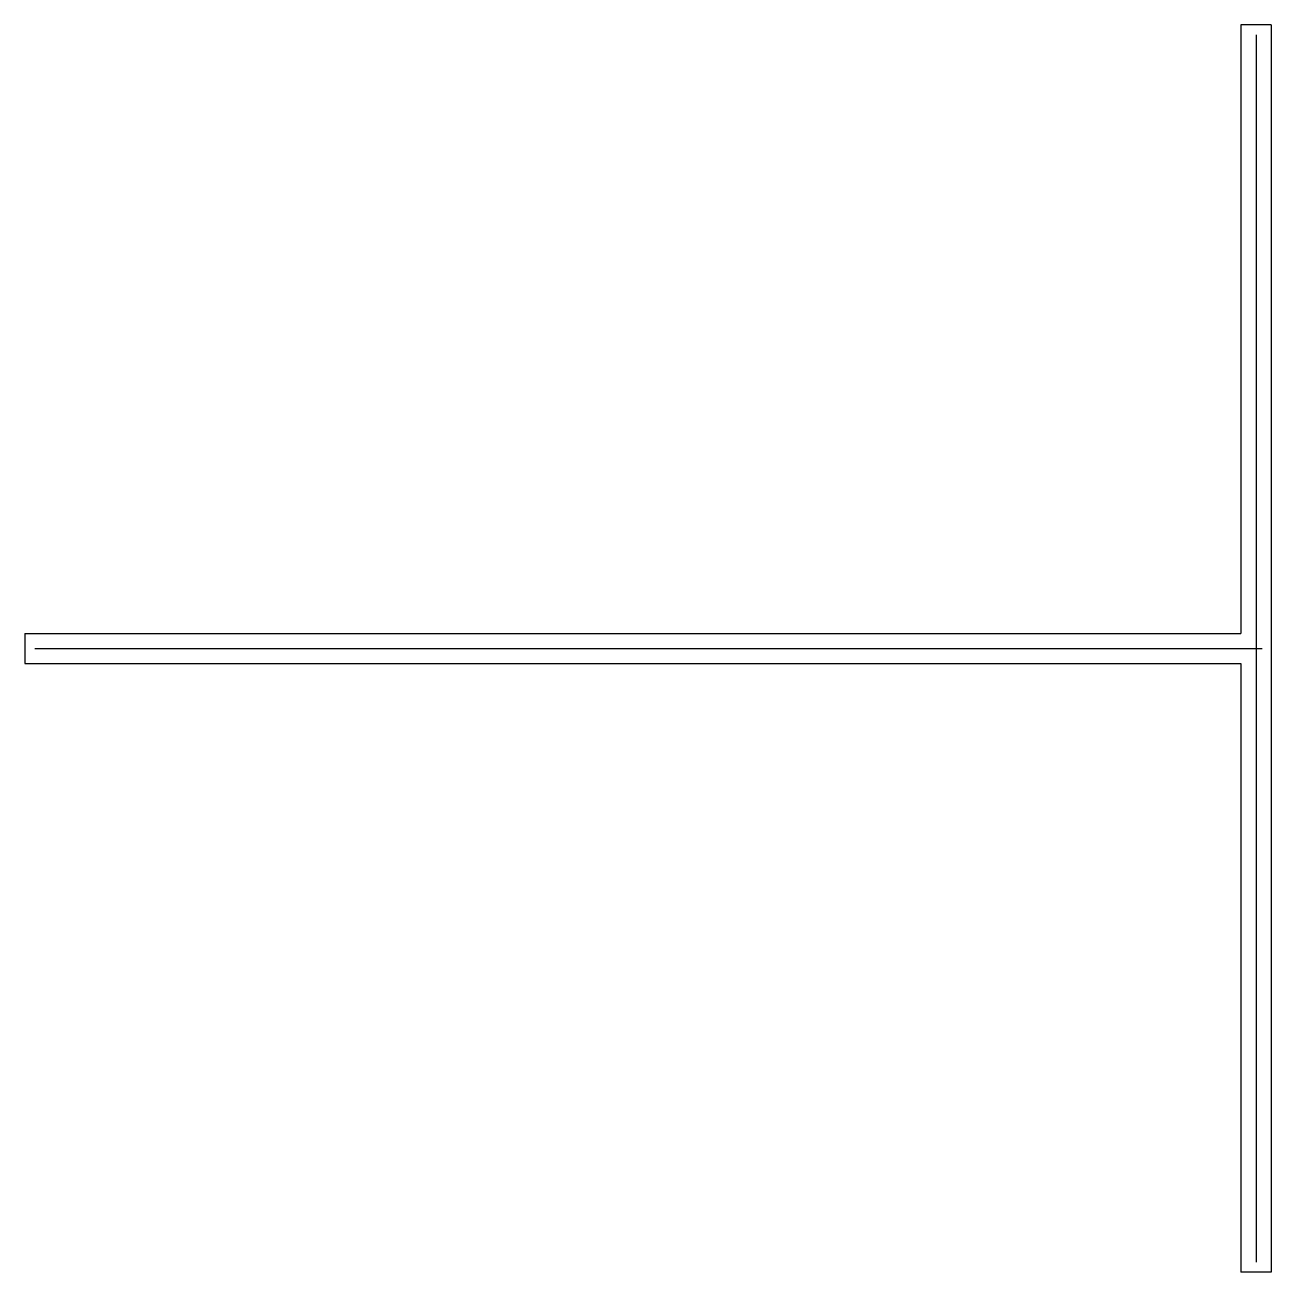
# Model space of a CAD drawing. Units: millimetres at full size, sheet at 1:100. Extents: x -15751 to 9116, y -22057 to 2833.
import ezdxf

# ---------------------------------------------------------------- set-up
doc = ezdxf.new("R2010")
doc.units = ezdxf.units.MM
doc.header["$LTSCALE"] = 100
doc.layers.add('0-0', color=7, linetype='Continuous')

msp = doc.modelspace()

# ---------------------------------------------------------------- linework, layer by layer
at = {"layer": '0-0'}
for p, q in [((8516.3, 2832.7), (8516.3, -9312.2)), ((9116.3, 2832.7), (8516.3, 2832.7)), ((9116.3, 2832.7), (9116.3, -22057.1)), ((8816.3, 2632.7), (8816.3, -21857.1)), ((-15751, -9312.2), (-15751, -9912.2)), ((-15751, -9312.2), (8516.3, -9312.2)), ((-15551, -9612.2), (8938.8, -9612.2)), ((-15751, -9912.2), (8516.3, -9912.2)), ((8516.3, -9912.2), (8516.3, -22057.1)), ((9116.3, -22057.1), (8516.3, -22057.1))]:
    msp.add_line(p, q, dxfattribs=at)

doc.saveas('drawing.dxf')
